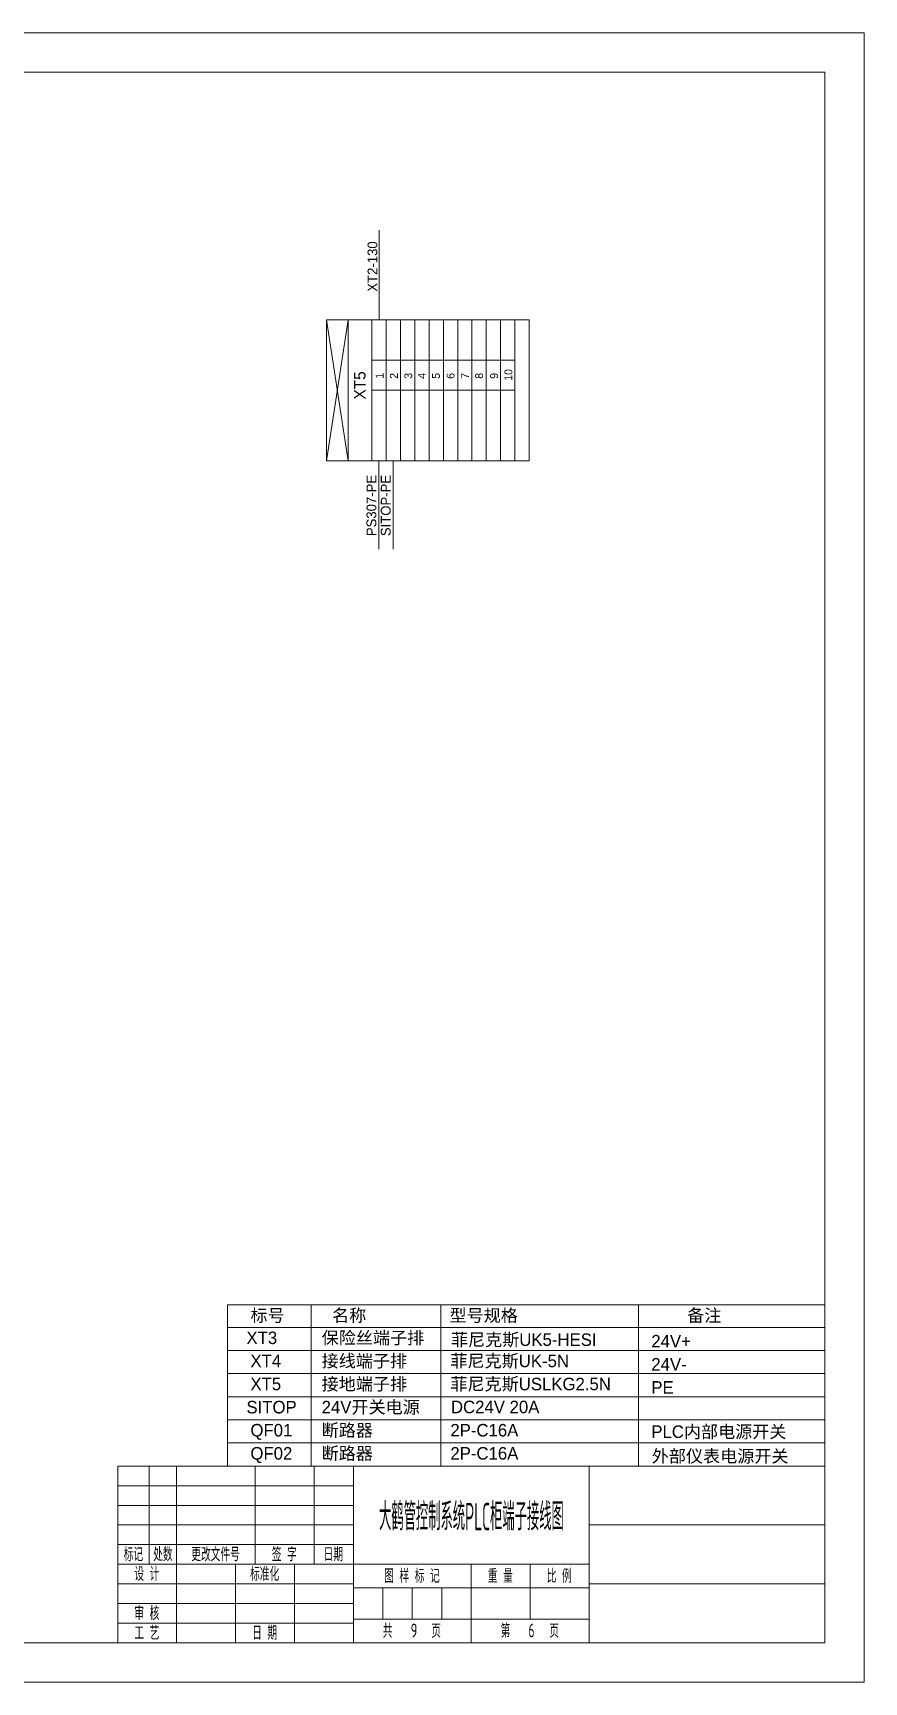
# Model space of a CAD drawing. Header units: millimetres. Extents: x 32721 to 103787, y 57624 to 127312.
# Drawn here: x 45093 to 46503, y 64731 to 67531 of the extents above; entities that cross this region are included whole.
import ezdxf
from ezdxf.enums import TextEntityAlignment as Align

# ---------------------------------------------------------------- set-up
doc = ezdxf.new("R2010")
doc.units = ezdxf.units.MM
doc.header["$LTSCALE"] = 10
for name, color, linetype, lineweight in [('1轮廓实线层', 7, 'Continuous', 18), ('2细线层', 4, 'Continuous', 18), ('6文字层', 3, 'Continuous', 18), ('图框层', 7, 'Continuous', 18)]:
    doc.layers.add(name, color=color, linetype=linetype, lineweight=lineweight)
doc.styles.get("Standard").update_dxf_attribs({"font": 'isocp.shx', "width": 0.707, "bigfont": 'hztxt.shx'})
doc.styles.add('样式 1', font='SIMYOU.TTF', dxfattribs={"width": 0.75})

msp = doc.modelspace()

# ---------------------------------------------------------------- linework, layer by layer
at = {"layer": '1轮廓实线层'}
for p, q in [((45680.29, 67043.4), (45680.29, 67195.52)), ((45591.07, 67043.4), (45627.52, 66804.2)), ((45591.07, 66804.2), (45627.52, 67043.4)), ((45627.52, 67043.4), (45935.1, 67043.4)), ((45627.52, 66804.2), (45627.52, 67043.4)), ((45667.8, 67043.4), (45667.8, 66804.2)), ((45692.1, 67043.4), (45692.1, 66804.2)), ((45716.4, 67043.4), (45716.4, 66804.2)), ((45740.7, 67043.4), (45740.7, 66804.2)), ((45765, 67043.4), (45765, 66804.2)), ((45789.3, 67043.4), (45789.3, 66804.2)), ((45813.6, 67043.4), (45813.6, 66804.2)), ((45837.9, 67043.4), (45837.9, 66804.2)), ((45862.2, 67043.4), (45862.2, 66804.2)), ((45886.5, 67043.4), (45886.5, 66804.2)), ((45910.8, 67043.4), (45910.8, 66804.2)), ((45935.1, 67043.4), (45935.1, 66804.2)), ((45591.07, 66998.6), (45591.07, 66804.2)), ((45591.07, 66998.6), (45591.07, 66804.2)), ((45591.07, 66998.6), (45591.07, 66804.2)), ((45591.07, 66998.6), (45591.07, 66804.2)), ((45591.07, 66998.6), (45591.07, 66804.2)), ((45591.07, 66998.6), (45591.07, 66804.2)), ((45591.07, 66998.6), (45591.07, 66804.2)), ((45591.07, 66998.6), (45591.07, 66804.2)), ((45591.07, 66998.6), (45591.07, 66804.2)), ((45591.07, 66998.6), (45591.07, 66804.2)), ((45627.52, 66998.6), (45627.52, 66804.2)), ((45627.52, 66998.6), (45627.52, 66804.2)), ((45910.8, 66974.93), (45667.8, 66974.93)), ((45667.8, 66923.8), (45910.8, 66923.8)), ((45935.1, 66804.2), (45627.52, 66804.2)), ((45679.95, 66804.2), (45679.95, 66653.82)), ((45704.25, 66804.2), (45704.25, 66653.82)), ((45423.01, 65371.18), (46436.59, 65371.18)), ((45423.01, 65371.18), (45423.01, 65097.17)), ((45564.88, 65371.18), (45564.88, 65097.17)), ((45785.04, 65371.18), (45785.04, 65097.17)), ((46120.68, 65371.18), (46120.68, 65097.17)), ((46436.59, 65371.18), (46436.59, 65097.17)), ((45423.01, 65332.55), (46436.59, 65332.55)), ((45423.01, 65293.32), (46436.59, 65293.32)), ((45423.01, 65254.09), (46436.59, 65254.09)), ((45423.01, 65214.86), (46436.59, 65214.86)), ((45423.01, 65175.63), (46436.59, 65175.63)), ((45423.01, 65136.4), (46436.59, 65136.4)), ((46436.59, 65097.17), (45236.59, 65097.17)), ((45236.59, 64797.17), (45236.59, 65097.17)), ((45423.01, 65097.17), (46436.59, 65097.17)), ((45236.59, 64797.17), (46436.59, 64797.17))]:
    msp.add_line(p, q, dxfattribs=at)
msp.add_lwpolyline([(45591.07, 66804.2), (45591.07, 67043.4), (45627.52, 67043.4), (45627.52, 66804.2)], close=True, dxfattribs=at)
at = {"layer": '2细线层'}
for p, q in [((46503.25, 67530.5), (42543.25, 67530.5)), ((46503.25, 67530.5), (46503.25, 64730.5)), ((45289.92, 64930.5), (45289.92, 65097.17)), ((45336.59, 64930.5), (45336.59, 65097.17)), ((45469.92, 64930.5), (45469.92, 65097.17)), ((45569.92, 64930.5), (45569.92, 65097.17)), ((45636.59, 64797.17), (45636.59, 65097.17)), ((46036.59, 64797.17), (46036.59, 65097.17)), ((45236.59, 65063.84), (45636.59, 65063.84)), ((45236.59, 65030.5), (45636.59, 65030.5)), ((45236.59, 64997.17), (45636.59, 64997.17)), ((46036.59, 64997.17), (46436.59, 64997.17)), ((45236.59, 64963.84), (45636.59, 64963.84)), ((45236.59, 64930.5), (46036.59, 64930.5)), ((45336.59, 64797.17), (45336.59, 64930.5)), ((45436.59, 64797.17), (45436.59, 64930.5)), ((45536.59, 64797.17), (45536.59, 64930.5)), ((45836.59, 64797.17), (45836.59, 64930.5)), ((45936.59, 64837.17), (45936.59, 64930.5)), ((45236.59, 64897.17), (45636.59, 64897.17)), ((45636.59, 64890.5), (46036.59, 64890.5)), ((45686.59, 64837.17), (45686.59, 64890.5)), ((45736.59, 64837.17), (45736.59, 64890.5)), ((45786.59, 64837.17), (45786.59, 64890.5)), ((46036.59, 64897.17), (46436.59, 64897.17)), ((45236.59, 64863.84), (45636.59, 64863.84)), ((45236.59, 64830.5), (45636.59, 64830.5)), ((45636.59, 64837.17), (46036.59, 64837.17)), ((46503.25, 64730.5), (42543.25, 64730.5))]:
    msp.add_line(p, q, dxfattribs=at)
at = {"layer": '图框层'}
for p, q in [((46436.59, 67463.84), (42709.92, 67463.84)), ((46436.59, 67463.84), (46436.59, 64797.17)), ((46436.59, 64797.17), (46436.59, 65097.17)), ((42709.92, 64797.17), (46436.59, 64797.17))]:
    msp.add_line(p, q, dxfattribs=at)

# ---------------------------------------------------------------- texts
at = {"layer": '1轮廓实线层', "style": '样式 1'}
for s, height, p in [('XT2-130', 16.667, (45677.34, 67091.25)), ('1', 13.33, (45687.81, 66943.32)), ('2', 13.33, (45712.09, 66943.32)), ('3', 13.33, (45736.38, 66943.32)), ('4', 13.33, (45759.52, 66943.32)), ('5', 13.33, (45783.48, 66943.32)), ('6', 13.33, (45808.17, 66943.32)), ('7', 13.33, (45832.87, 66943.32)), ('8', 13.33, (45856.57, 66943.32)), ('9', 13.33, (45881.96, 66943.32)), ('10', 13.333, (45906.35, 66939.99)), ('PS307-PE', 16.667, (45675.54, 66676.09)), ('SITOP-PE', 16.667, (45699.84, 66676.09))]:
    msp.add_text(s, height=height, rotation=90, dxfattribs=at).set_placement(p)
msp.add_text('XT5', height=19.444, rotation=90, dxfattribs=at).set_placement((45657.23, 66932.12), align=Align.CENTER)
at = {"layer": '6文字层', "style": '样式 1'}
for s, height, p in [('标号', 21.262, (45461.85, 65342.34)), ('名称', 21.262, (45600.43, 65342.34)), ('型号规格', 21.262, (45799.75, 65342.34)), ('备注', 21.262, (46203.19, 65342.34)), ('XT3', 21.262, (45455.08, 65304.33)), ('保险丝端子排', 21.262, (45582.72, 65304.33)), ('24V+', 21.262, (46142.27, 65298.58)), ('XT4', 21.262, (45461.85, 65265.1)), ('接线端子排', 21.262, (45582.72, 65265.1)), ('菲尼克斯UK-5N', 21.262, (45801.23, 65265.1)), ('24V-', 21.262, (46142.27, 65259.35)), ('XT5', 21.262, (45461.85, 65225.87)), ('接地端子排', 21.262, (45582.72, 65225.87)), ('菲尼克斯USLKG2.5N', 21.2625, (45801.23, 65225.87)), ('PE', 21.262, (46142.27, 65220.12)), ('SITOP', 21.262, (45455.08, 65186.64)), ('24V开关电源', 21.262, (45582.72, 65186.64)), ('QF01', 21.262, (45461.85, 65147.41)), ('断路器', 21.262, (45582.72, 65147.41)), ('2P-C16A', 21.262, (45801.23, 65147.41)), ('PLC内部电源开关', 21.262, (46142.27, 65144.95)), ('QF02', 21.262, (45461.85, 65108.18)), ('断路器', 21.262, (45582.72, 65108.18)), ('2P-C16A', 21.262, (45801.23, 65108.18))]:
    msp.add_text(s, height=height, dxfattribs=at).set_placement(p)
at = {"layer": '6文字层', "width": 0.707}
for s, p in [('标记', (45263.25, 64947.17)), ('处数', (45313.25, 64947.17))]:
    msp.add_text(s, height=23.333, dxfattribs=at).set_placement(p, align=Align.MIDDLE_CENTER)
at = {"layer": '6文字层', "char_height": 21.2625, "attachment_point": 7, "style": '样式 1'}
for s, insert, width in [('{\\W1;菲尼克斯UK5-HESI}', (45802.17, 65298.4), 337.8966), ('{\\W1;DC24V 20A}', (45802.17, 65186.64), 337.8966), ('{\\W1;外部仪表电源开关}', (46143.09, 65101.01), 359.8678)]:
    msp.add_mtext(s, dxfattribs=dict(at, insert=insert, width=width))
at = {"layer": '6文字层', "char_height": 23.333, "attachment_point": 5}
for s, insert, width in [(' 更改文件号 ', (45397.95, 64947.17), 139.6325), (' 签 字 ', (45514.62, 64947.17), 81.305), (' 日期 ', (45597.95, 64947.17), 65.3975), (' 设 计 ', (45281.29, 64913.87), 81.305), (' 标准化 ', (45481.29, 64913.87), 90.9673), (' 图 样 标 记 ', (45731.29, 64910.5), 163.4348), (' 重 量 ', (45881.29, 64910.5), 81.305), (' 比 例 ', (45981.29, 64910.5), 81.305), (' 审 核 ', (45281.29, 64847.17), 81.305), (' 工 艺 ', (45281.29, 64813.84), 81.305), (' 日 期 ', (45481.29, 64813.84), 81.305), ('共       页', (45735.9, 64817.17), 156.9245), ('第       页', (45935.9, 64817.17), 156.7183)]:
    msp.add_mtext(s, dxfattribs=dict(at, insert=insert, width=width))
at = {"layer": '6文字层'}
for tag, p, height, width in [('大鹤管控制系统PLC柜端子接线图', (45680.17, 64988.07), 46.67, 0.446978), ('9', (45733.75, 64806.48), 23.33, 0.74953), ('6', (45933.75, 64806.48), 23.33, 0.684294)]:
    msp.add_attdef(tag, p, '', height=height, dxfattribs=dict(at, width=width))

doc.saveas('drawing.dxf')
